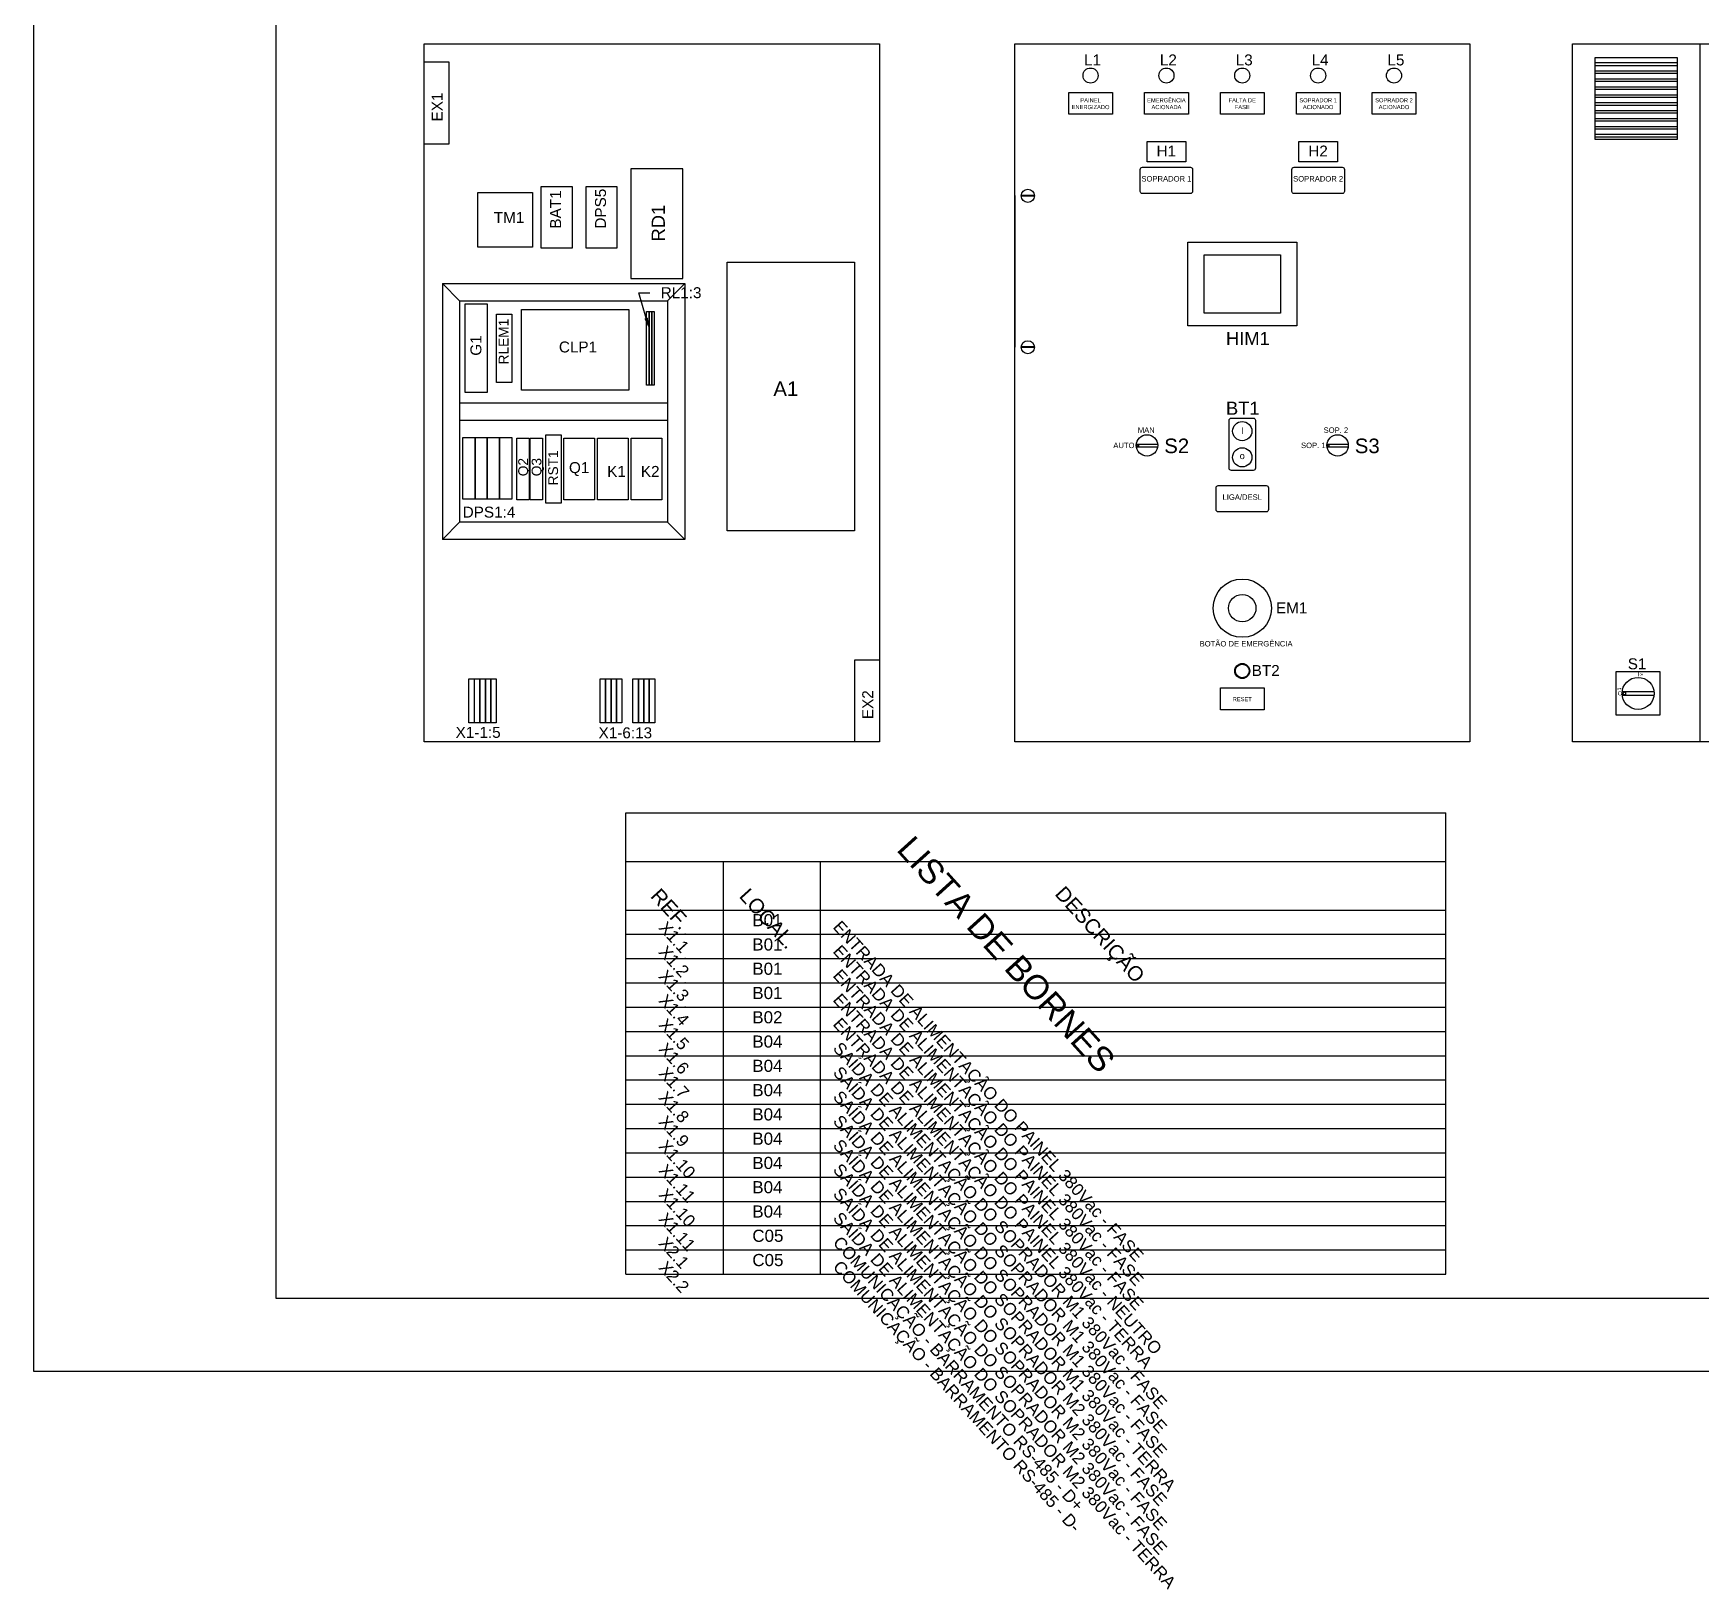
# Model space of a CAD drawing. Header units: millimetres. Extents: x 100 to 940, y 31 to 694.
# Drawn here: x 100 to 443.4, y 55 to 375.6 of the extents above; entities that cross this region are included whole.
import ezdxf
from ezdxf import colors
from ezdxf.entities.mleader import LeaderData, LeaderLine
from ezdxf.math import Vec2, Vec3

# ---------------------------------------------------------------- set-up
doc = ezdxf.new("R2010")
doc.units = ezdxf.units.MM
doc.styles.add('Annotative', font='Arial.ttf')
doc.styles.add('Notes', font='Arial.ttf', dxfattribs={"height": 3})
doc.styles.get("Standard").update_dxf_attribs({"font": 'Arial.ttf'})

msp = doc.modelspace()

# ---------------------------------------------------------------- linework, layer by layer
for p, q in [((274.28, 373.41), (274.28, 342.16)), ((443.25, 373.41), (443.25, 229.66)), ((438.57, 369.47), (421.67, 369.47)), ((421.67, 368.96), (438.57, 368.96)), ((421.67, 367.83), (438.57, 367.83)), ((421.67, 367.33), (438.57, 367.33)), ((421.67, 366.2), (438.57, 366.2)), ((421.67, 365.69), (438.57, 365.69)), ((421.67, 364.57), (438.57, 364.57)), ((421.67, 364.06), (438.57, 364.06)), ((421.67, 362.93), (438.57, 362.93)), ((421.67, 362.43), (438.57, 362.43)), ((421.67, 361.3), (438.57, 361.3)), ((421.67, 360.79), (438.57, 360.79)), ((421.67, 359.67), (438.57, 359.67)), ((421.67, 359.16), (438.57, 359.16)), ((421.67, 358.03), (438.57, 358.03)), ((421.67, 357.53), (438.57, 357.53)), ((421.67, 356.4), (438.57, 356.4)), ((421.67, 355.89), (438.57, 355.89)), ((421.67, 354.77), (438.57, 354.77)), ((421.67, 354.26), (438.57, 354.26)), ((302.13, 342.16), (302.13, 310.9)), ((306.18, 342.16), (303.48, 342.16)), ((306.18, 342.04), (303.48, 342.04)), ((184.28, 324.01), (234.16, 324.01)), ((184.28, 324.01), (184.28, 271.34)), ((184.28, 324.01), (187.8, 320.49)), ((234.16, 324.01), (230.64, 320.49)), ((234.16, 324.01), (234.16, 271.34)), ((187.8, 320.49), (187.8, 274.86)), ((187.8, 320.49), (230.64, 320.49)), ((230.64, 320.49), (230.64, 274.86)), ((306.18, 310.96), (303.48, 310.96)), ((306.18, 310.85), (303.48, 310.85)), ((187.8, 299.44), (230.64, 299.44)), ((187.8, 295.92), (230.64, 295.92)), ((327.18, 290.68), (327.68, 290.93)), ((327.18, 290.68), (327.68, 290.43)), ((327.19, 290.93), (331.56, 290.93)), ((327.19, 290.43), (331.56, 290.43)), ((327.68, 290.43), (327.68, 290.93)), ((366.43, 290.68), (366.93, 290.93)), ((366.43, 290.68), (366.93, 290.43)), ((366.44, 290.93), (370.81, 290.93)), ((366.44, 290.43), (370.81, 290.43)), ((366.93, 290.43), (366.93, 290.93)), ((187.8, 274.86), (184.28, 271.34)), ((230.64, 274.86), (187.8, 274.86)), ((230.64, 274.86), (234.16, 271.34)), ((234.16, 271.34), (184.28, 271.34)), ((427.23, 239.62), (427.99, 240)), ((427.23, 239.62), (427.99, 239.24)), ((427.25, 240), (433.81, 240)), ((427.25, 239.24), (433.81, 239.24)), ((427.99, 239.24), (427.99, 240)), ((222.05, 120), (222.05, 215)), ((222.05, 215), (390.95, 215)), ((390.95, 120), (390.95, 215)), ((222.05, 205), (390.95, 205)), ((242.05, 205), (242.05, 120)), ((262.05, 205), (262.05, 120)), ((222.05, 195), (390.95, 195)), ((222.05, 190), (390.95, 190)), ((222.05, 185), (390.95, 185)), ((222.05, 180), (390.95, 180)), ((222.05, 175), (390.95, 175)), ((222.05, 170), (390.95, 170)), ((222.05, 165), (390.95, 165)), ((222.05, 160), (390.95, 160)), ((222.05, 155), (390.95, 155)), ((222.05, 150), (390.95, 150)), ((222.05, 145), (390.95, 145)), ((222.05, 140), (390.95, 140)), ((222.05, 135), (390.95, 135)), ((222.05, 130), (390.95, 130)), ((222.05, 125), (390.95, 125)), ((222.05, 120), (390.95, 120))]:
    msp.add_line(p, q)
at = {"lineweight": 30}
for p, q in [((337.77, 332.55), (360.27, 332.55)), ((337.77, 315.35), (337.77, 332.55)), ((341.15, 329.97), (356.9, 329.97)), ((341.15, 317.93), (341.15, 329.97)), ((356.9, 329.97), (356.9, 317.93)), ((360.27, 332.55), (360.27, 315.35)), ((356.9, 317.93), (341.15, 317.93)), ((360.27, 315.35), (337.77, 315.35))]:
    msp.add_line(p, q, dxfattribs=at)
for points in [[(100, 100), (940, 100), (940, 693.94), (100, 693.94)], [(150, 679), (925, 679), (925, 115), (150, 115)], [(180.53, 373.41), (274.28, 373.41), (274.28, 229.66), (180.53, 229.66)], [(302.13, 373.41), (395.88, 373.41), (395.88, 229.66), (302.13, 229.66)], [(417, 373.41), (447, 373.41), (447, 229.66), (417, 229.66)], [(180.53, 369.66), (185.6, 369.66), (185.6, 352.76), (180.53, 352.76)], [(421.67, 370.59), (438.57, 370.59), (438.57, 353.7), (421.67, 353.7)], [(313.27, 363.39), (322.28, 363.39), (322.28, 358.88), (313.27, 358.88)], [(328.89, 363.39), (337.9, 363.39), (337.9, 358.88), (328.89, 358.88)], [(344.52, 363.39), (353.53, 363.39), (353.53, 358.88), (344.52, 358.88)], [(360.14, 363.39), (369.15, 363.39), (369.15, 358.88), (360.14, 358.88)], [(375.77, 363.39), (384.78, 363.39), (384.78, 358.88), (375.77, 358.88)], [(329.38, 353.27), (337.38, 353.27), (337.38, 349.07), (329.38, 349.07)], [(360.63, 353.27), (368.63, 353.27), (368.63, 349.07), (360.63, 349.07)], [(233.77, 347.63), (223.09, 347.63), (223.09, 325.1), (233.77, 325.1)], [(204.62, 344), (210.96, 344), (210.96, 331.33), (204.62, 331.33)], [(213.86, 344), (220.2, 344), (220.2, 331.33), (213.86, 331.33)], [(191.54, 342.77), (202.8, 342.77), (202.8, 331.51), (191.54, 331.51)], [(242.91, 328.41), (269.16, 328.41), (269.16, 273.09), (242.91, 273.09)], [(188.96, 319.87), (193.47, 319.87), (193.47, 301.56), (188.96, 301.56)], [(195.38, 317.75), (198.53, 317.75), (198.53, 303.67), (195.38, 303.67)], [(200.54, 302.09), (200.54, 318.68), (222.62, 318.68), (222.62, 302.09)], [(226.3, 318.3), (226.83, 318.3), (226.83, 303.13), (226.3, 303.13)], [(226.83, 318.3), (227.36, 318.3), (227.36, 303.13), (226.83, 303.13)], [(227.36, 318.3), (227.89, 318.3), (227.89, 303.13), (227.36, 303.13)], [(188.43, 292.32), (190.97, 292.32), (190.97, 279.65), (188.43, 279.65)], [(190.97, 292.32), (193.5, 292.32), (193.5, 279.65), (190.97, 279.65)], [(193.5, 292.32), (196.03, 292.32), (196.03, 279.65), (193.5, 279.65)], [(196.03, 292.32), (198.57, 292.32), (198.57, 279.65), (196.03, 279.65)], [(199.57, 292.15), (202.11, 292.15), (202.11, 279.48), (199.57, 279.48)], [(202.36, 292.15), (204.89, 292.15), (204.89, 279.48), (202.36, 279.48)], [(205.58, 292.85), (208.73, 292.85), (208.73, 278.77), (205.58, 278.77)], [(209.24, 292.15), (215.57, 292.15), (215.57, 279.48), (209.24, 279.48)], [(216.17, 292.15), (222.5, 292.15), (222.5, 279.48), (216.17, 279.48)], [(223.11, 292.15), (229.44, 292.15), (229.44, 279.48), (223.11, 279.48)], [(269.21, 246.55), (274.28, 246.55), (274.28, 229.66), (269.21, 229.66)], [(426.03, 244.12), (435.04, 244.12), (435.04, 235.11), (426.03, 235.11)], [(189.7, 242.59), (190.83, 242.59), (190.83, 233.58), (189.7, 233.58)], [(190.85, 242.59), (191.97, 242.59), (191.97, 233.58), (190.85, 233.58)], [(191.97, 242.59), (193.1, 242.59), (193.1, 233.58), (191.97, 233.58)], [(193.1, 242.59), (194.23, 242.59), (194.23, 233.58), (193.1, 233.58)], [(194.23, 242.59), (195.35, 242.59), (195.35, 233.58), (194.23, 233.58)], [(216.73, 242.59), (217.86, 242.59), (217.86, 233.58), (216.73, 233.58)], [(217.86, 242.59), (218.99, 242.59), (218.99, 233.58), (217.86, 233.58)], [(218.99, 242.59), (220.11, 242.59), (220.11, 233.58), (218.99, 233.58)], [(220.11, 242.59), (221.24, 242.59), (221.24, 233.58), (220.11, 233.58)], [(223.49, 242.59), (224.62, 242.59), (224.62, 233.58), (223.49, 233.58)], [(224.62, 242.59), (225.75, 242.59), (225.75, 233.58), (224.62, 233.58)], [(225.75, 242.59), (226.87, 242.59), (226.87, 233.58), (225.75, 233.58)], [(226.87, 242.59), (228, 242.59), (228, 233.58), (226.87, 233.58)], [(344.52, 240.75), (353.53, 240.75), (353.53, 236.25), (344.52, 236.25)]]:
    msp.add_lwpolyline(points, close=True)
for points in [[(328.43, 347.97), (338.33, 347.97, -0.414214), (338.78, 347.52), (338.78, 343.02, -0.414214), (338.33, 342.57), (328.43, 342.57, -0.414214), (327.98, 343.02), (327.98, 347.52, -0.414214)], [(359.68, 347.97), (369.58, 347.97, -0.414214), (370.03, 347.52), (370.03, 343.02, -0.414214), (369.58, 342.57), (359.68, 342.57, -0.414214), (359.23, 343.02), (359.23, 347.52, -0.414214)], [(346.3, 285.98), (346.3, 295.88, -0.414214), (346.75, 296.33), (351.25, 296.33, -0.414214), (351.7, 295.88), (351.7, 285.98, -0.414214), (351.25, 285.53), (346.75, 285.53, -0.414214)], [(344.05, 282.41), (353.95, 282.41, -0.414214), (354.4, 281.96), (354.4, 277.46, -0.414214), (353.95, 277.01), (344.05, 277.01, -0.414214), (343.6, 277.46), (343.6, 281.96, -0.414214)]]:
    msp.add_lwpolyline(points, format="xyb", close=True)
for centre, radius in [((317.75, 366.87), 1.55), ((333.38, 366.87), 1.55), ((349, 366.87), 1.55), ((364.63, 366.87), 1.55), ((380.25, 366.87), 1.55), ((304.83, 342.1), 1.35), ((304.83, 310.9), 1.35), ((349, 293.63), 1.98), ((329.38, 290.68), 2.2), ((368.63, 290.68), 2.2), ((349, 288.23), 1.98), ((349, 257.17), 6), ((349, 257.17), 2.82), ((349, 244.23), 1.55), ((349, 244.23), 1.41), ((430.53, 239.62), 3.3)]:
    msp.add_circle(centre, radius)
for p in [(222.05, 195), (222.05, 195), (222.05, 190), (222.05, 190), (234.24, 190), (234.24, 190), (222.05, 185), (222.05, 185), (234.24, 185), (234.24, 185), (222.05, 180), (222.05, 180), (234.24, 180), (234.24, 180), (234.24, 175), (234.24, 175)]:
    msp.add_point(p)

# ---------------------------------------------------------------- texts
for s, height, rotation, style, p in [('EX1', 2.253, 90, 'Annotative', (184.3, 357.42)), ('DPS5', 2.253, 90, 'Annotative', (217.94, 335.34)), ('BAT1', 2.253, 90, 'Annotative', (208.69, 335.34)), ('RD1', 2.7, 90, 'Annotative', (230.07, 332.7)), ('RLEM1', 2.018, 90, 'Annotative', (197.87, 307.37)), ('G1', 2.253, 90, 'Annotative', (192.28, 309.16)), ('RST1', 2.018, 90, 'Annotative', (208.07, 282.47)), ('Q2', 2.018, 90, 'Annotative', (201.89, 284.34)), ('Q3', 2.018, 90, 'Annotative', (204.65, 284.34)), ('EX2', 2.253, 90, 'Annotative', (272.98, 234.31)), ('LISTA DE BORNES', 5, 312.1646, 'Notes', (277.59, 207.35)), ('REF.', 3, 312.1646, 'Notes', (226.93, 197.75)), ('LOCAL.', 3, 312.1646, 'Notes', (245.21, 197.75)), ('DESCRIÇÃO', 3, 312.1646, 'Notes', (310.23, 198.21)), ('X1.1', 2.5, 312.1646, 'Notes', (228.63, 191.24)), ('ENTRADA DE ALIMENTAÇÃO DO PAINEL 380Vac - FASE', 2.5, 312.1646, 'Notes', (264.53, 191.39)), ('X1.2', 2.5, 312.1646, 'Notes', (228.63, 186.24)), ('ENTRADA DE ALIMENTAÇÃO DO PAINEL 380Vac - FASE', 2.5, 312.1646, 'Notes', (264.53, 186.39)), ('X1.3', 2.5, 312.1646, 'Notes', (228.63, 181.24)), ('ENTRADA DE ALIMENTAÇÃO DO PAINEL 380Vac - FASE', 2.5, 312.1646, 'Notes', (264.53, 181.39)), ('X1.4', 2.5, 312.1646, 'Notes', (228.63, 176.24)), ('ENTRADA DE ALIMENTAÇÃO DO PAINEL 380Vac - NEUTRO', 2.5, 312.1646, 'Notes', (264.53, 176.39)), ('X1.5', 2.5, 312.1646, 'Notes', (228.63, 171.24)), ('ENTRADA DE ALIMENTAÇÃO DO PAINEL 380Vac - TERRA', 2.5, 312.1646, 'Notes', (264.53, 171.39)), ('X1.6', 2.5, 312.1646, 'Notes', (228.63, 166.24)), ('SAÍDA DE ALIMENTAÇÃO DO SOPRADOR M1 380Vac - FASE', 2.5, 312.1646, 'Notes', (264.53, 166.39)), ('X1.7', 2.5, 312.1646, 'Notes', (228.63, 161.24)), ('SAÍDA DE ALIMENTAÇÃO DO SOPRADOR M1 380Vac - FASE', 2.5, 312.1646, 'Notes', (264.53, 161.39)), ('X1.8', 2.5, 312.1646, 'Notes', (228.63, 156.24)), ('SAÍDA DE ALIMENTAÇÃO DO SOPRADOR M1 380Vac - FASE', 2.5, 312.1646, 'Notes', (264.53, 156.39)), ('X1.9', 2.5, 312.1646, 'Notes', (228.63, 151.24)), ('SAÍDA DE ALIMENTAÇÃO DO SOPRADOR M1 380Vac - TERRA', 2.5, 312.1646, 'Notes', (264.53, 151.39)), ('X1.10', 2.5, 312.1646, 'Notes', (228.63, 146.24)), ('SAÍDA DE ALIMENTAÇÃO DO SOPRADOR M2 380Vac - FASE', 2.5, 312.1646, 'Notes', (264.53, 146.39)), ('X1.11', 2.5, 312.1646, 'Notes', (228.63, 141.24)), ('SAÍDA DE ALIMENTAÇÃO DO SOPRADOR M2 380Vac - FASE', 2.5, 312.1646, 'Notes', (264.53, 141.39)), ('X1.10', 2.5, 312.1646, 'Notes', (228.63, 136.24)), ('SAÍDA DE ALIMENTAÇÃO DO SOPRADOR M2 380Vac - FASE', 2.5, 312.1646, 'Notes', (264.53, 136.39)), ('X1.11', 2.5, 312.1646, 'Notes', (228.63, 131.24)), ('SAÍDA DE ALIMENTAÇÃO DO SOPRADOR M2 380Vac - TERRA', 2.5, 312.1646, 'Notes', (264.53, 131.39)), ('X2.1', 2.5, 312.1646, 'Notes', (228.63, 126.24)), ('COMUNICAÇÃO - BARRAMENTO RS-485 - D+', 2.5, 312.1646, 'Notes', (264.53, 126.39)), ('X2.2', 2.5, 312.1646, 'Notes', (228.63, 121.24)), ('COMUNICAÇÃO - BARRAMENTO RS-485 - D-', 2.5, 312.1646, 'Notes', (264.53, 121.39))]:
    msp.add_text(s, height=height, rotation=rotation, dxfattribs=dict(style=style)).set_placement(p)
for s, height, style, p in [('HIM1', 2.7, 'Annotative', (345.65, 311.38)), ('BT1', 2.7, 'Annotative', (345.65, 297)), ('I', 1.35, 'Annotative', (348.74, 293.04)), ('o', 1.35, 'Annotative', (348.47, 287.87)), ('X1-1:5', 2.253, 'Annotative', (186.98, 230.46)), ('X1-6:13', 2.253, 'Annotative', (216.42, 230.37)), ('B01', 2.5, 'Notes', (248.09, 191.66)), ('B01', 2.5, 'Notes', (248.09, 186.66)), ('B01', 2.5, 'Notes', (248.09, 181.66)), ('B01', 2.5, 'Notes', (248.09, 176.66)), ('B02', 2.5, 'Notes', (248.09, 171.66)), ('B04', 2.5, 'Notes', (248.09, 166.66)), ('B04', 2.5, 'Notes', (248.09, 161.66)), ('B04', 2.5, 'Notes', (248.09, 156.66)), ('B04', 2.5, 'Notes', (248.09, 151.66)), ('B04', 2.5, 'Notes', (248.09, 146.66)), ('B04', 2.5, 'Notes', (248.09, 141.66)), ('B04', 2.5, 'Notes', (248.09, 136.66)), ('B04', 2.5, 'Notes', (248.09, 131.66)), ('C05', 2.5, 'Notes', (248.09, 126.66)), ('C05', 2.5, 'Notes', (248.09, 121.66))]:
    msp.add_text(s, height=height, dxfattribs=dict(style=style)).set_placement(p)
for s, width, gutter_width, insert, char_height, attachment_point, style in [('L1', 3.5666, 15, (316.4, 371.21), 2.253, 1, 'Notes'), ('L2', 3.5666, 15, (332.03, 371.21), 2.253, 1, 'Notes'), ('L3', 3.5666, 15, (347.65, 371.21), 2.253, 1, 'Notes'), ('L4', 3.5666, 15, (363.28, 371.21), 2.253, 1, 'Notes'), ('L5', 3.5666, 15, (378.9, 371.21), 2.253, 1, 'Notes'), ('PAINEL\\PENERGIZADO', 10, 15, (317.75, 361.07), 0.845, 5, 'Notes'), ('EMERGÊNCIA\\PACIONADA', 10, 15, (333.38, 361.07), 0.845, 5, 'Notes'), ('FALTA DE\\PFASE', 10, 15, (349, 361.07), 0.845, 5, 'Notes'), ('SOPRADOR 1 ACIONADO', 10, 15, (364.63, 361.07), 0.8448, 5, 'Notes'), ('SOPRADOR 2 ACIONADO', 10, 15, (380.25, 361.07), 0.8448, 5, 'Notes'), ('H1', 3.5666, 15, (331.35, 352.45), 2.253, 1, 'Notes'), ('H2', 3.5666, 15, (362.6, 352.45), 2.253, 1, 'Notes'), ('SOPRADOR 1', 30.872, 11.41, (333.38, 345.6), 1.125, 5, 'Annotative'), ('SOPRADOR 2', 30.872, 11.41, (364.63, 345.6), 1.125, 5, 'Annotative'), ('TM1', 11.7467, 15, (194.84, 338.76), 2.253, 1, 'Notes'), ('CLP1', 11.7467, 15, (208.25, 312.09), 2.253, 1, 'Notes'), ('A1', 11.7467, 15, (252.42, 303.86), 3.004, 1, 'Notes'), ('MAN', 9.573, 15, (327.48, 294.4), 1.126, 1, 'Notes'), ('S2', 3.5666, 15, (332.93, 292.1), 3.004, 1, 'Notes'), ('SOP. 2', 14.991, 15, (365.75, 294.4), 1.126, 1, 'Notes'), ('S3', 3.5666, 15, (372.18, 292.1), 3.004, 1, 'Notes'), ('AUTO', 7.8324, 15, (322.44, 291.26), 1.126, 1, 'Notes'), ('SOP. 1', 10.2097, 15, (361.1, 291.26), 1.126, 1, 'Notes'), ('Q1', 11.7467, 15, (210.32, 287.25), 2.253, 1, 'Notes'), ('K1', 11.7467, 15, (218.19, 286.46), 2.253, 1, 'Notes'), ('K2', 11.7467, 15, (225.13, 286.46), 2.253, 1, 'Notes'), ('LIGA/DESL', 30.872, 11.41, (349, 280.04), 1.125, 5, 'Annotative'), ('DPS1:4', 11.7467, 15, (188.43, 278.08), 2.253, 1, 'Notes'), ('EM1', 3.5666, 15, (355.94, 258.35), 2.253, 1, 'Notes'), ('BT2', 3.5666, 15, (350.94, 245.45), 2.253, 1, 'Notes'), ('S1', 3.5666, 15, (428.4, 246.84), 2.253, 1, 'Notes'), ('I', 9.573, 15, (430.47, 244), 0.845, 1, 'Notes'), ('OFF', 11.6036, 15, (426.13, 240.72), 0.338, 1, 'Notes'), ('ON', 8.4126, 15, (430.86, 243.68), 0.338, 1, 'Notes'), ('RESET', 10, 15, (349, 238.43), 0.845, 5, 'Notes'), ('O', 7.8324, 15, (426.33, 240.06), 0.845, 1, 'Notes')]:
    msp.add_mtext_dynamic_manual_height_columns(s, width=width, gutter_width=gutter_width, heights=[0], dxfattribs=dict(insert=insert, char_height=char_height, attachment_point=attachment_point, style=style))
at = {"insert": (349.79, 249.84), "char_height": 1.1264, "attachment_point": 5}
msp.add_mtext_dynamic_manual_height_columns('BOTÃO DE EMERGÊNCIA', width=59.096, gutter_width=15, heights=[0], dxfattribs=at)

# ---------------------------------------------------------------- leaders
ml = msp.add_multileader_mtext('Standard')
ml.set_content('RL1:3', color=256, style='Notes')
ml.set_leader_properties()
ml.build(insert=Vec2(0, 0))
ml.multileader.update_dxf_attribs({"dogleg_length": 2, "arrow_head_size": 2.25})
ctx = ml.context
ctx.base_point, ctx.char_height, ctx.arrow_head_size, ctx.landing_gap_size, ctx.plane_origin = Vec3(226.97, 322.12), 2.253, 2.25, 2.25, Vec3(218.5, 317.35)
notes = []
notes.append((ctx, [(0, (1, 1, 0), (224.72, 322.12), (1, 0), 2.25, [(0, [(226.83, 314.74)], 0, [])])]))
ctx.mtext.insert, ctx.mtext.flow_direction = Vec3(229.22, 323.27), 5
for ctx, leaders in notes:
    for number, flags, end, landing, length, lines in leaders:
        leader = LeaderData()
        leader.index, (leader.has_last_leader_line, leader.has_dogleg_vector, leader.attachment_direction) = number, flags
        leader.last_leader_point, leader.dogleg_vector, leader.dogleg_length = Vec3(end), Vec3(landing), length
        for number, points, colour, breaks in lines:
            line = LeaderLine()
            line.index, line.vertices, line.color, line.breaks = number, Vec3.list(points), colors.encode_raw_color(colour), breaks
            leader.lines.append(line)
        ctx.leaders.append(leader)

doc.saveas('drawing.dxf')
